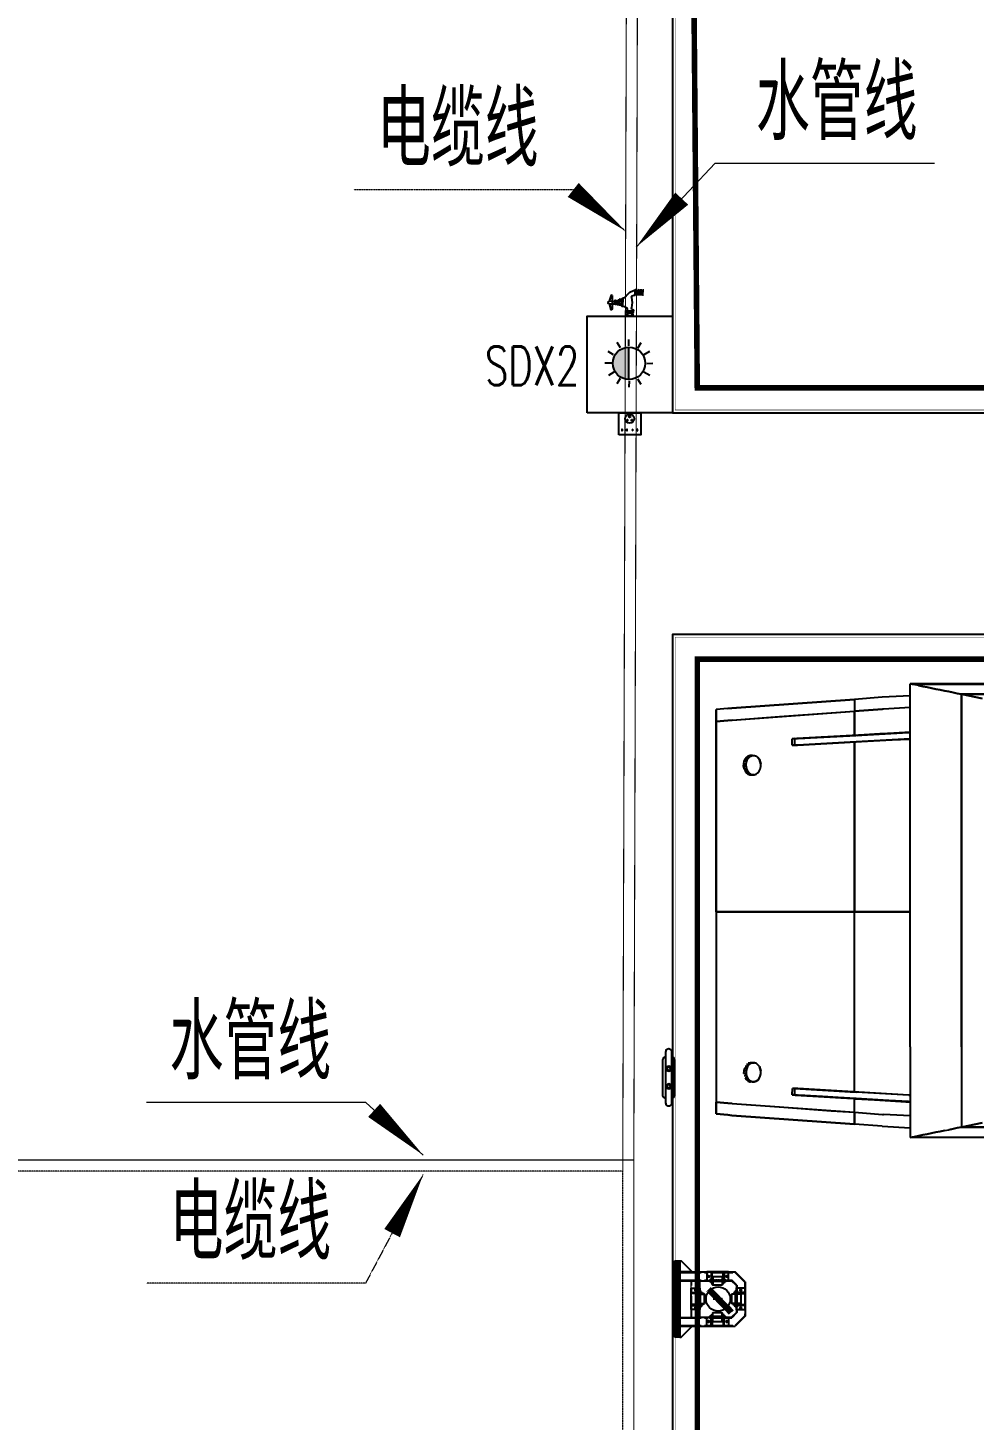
# Model space of a CAD drawing. Header units: millimetres. Extents: x -1003406 to 3312184, y 81337 to 716393.
# Drawn here: x 1476089 to 1484629, y 195506 to 208075 of the extents above; entities that cross this region are included whole.
import ezdxf

# ---------------------------------------------------------------- set-up
doc = ezdxf.new("R2010")
doc.units = ezdxf.units.MM
doc.header["$LTSCALE"] = 10
for name, pattern in [('-6_350_HOLE$0$DASH', [0.35, 0.25, -0.1]), ('CENTER2', [28.575, 19.05, -3.175, 3.175, -3.175]), ('DASHED2', [0.375, 0.25, -0.125]), ('DOTE', [2.42, 2, -0.2, 0.02, -0.2])]:
    doc.linetypes.add(name, pattern=pattern)
doc.layers.get('0').update_dxf_attribs({"linetype": 'CONTINUOUS'})
doc.layers.get('Defpoints').update_dxf_attribs({"linetype": 'CONTINUOUS'})
for name, color, linetype in [('DOTE', 1, 'DOTE'), ('PUB_TEXT', 7, 'CONTINUOUS'), ('W- bollard系船栓', 4, 'CONTINUOUS'), ('W-_ANTICOLLISION防撞措施', 192, 'CONTINUOUS'), ('W-bridge approach引桥', 4, 'CONTINUOUS'), ('W-FLOAT_BOWL浮筒', 253, 'CONTINUOUS'), ('W-MOUNTING固定方式', 5, 'CONTINUOUS'), ('W-STEEL_FRAME钢架', 3, 'CONTINUOUS'), ('配筋率', 61, 'CONTINUOUS')]:
    doc.layers.add(name, color=color, linetype=linetype)
doc.layers.add('文字及标注', color=3, linetype='CONTINUOUS', lineweight=15)
doc.styles.add('_TCH_DIM', font='SIMPLEX', dxfattribs={"bigfont": 'GBCBIG'})
doc.styles.get("Standard").update_dxf_attribs({"font": 'simplex.shx', "width": 0.7, "bigfont": 'hztxt.shx'})
doc.styles.add('STANDARD_T3', font='simplex.shx', dxfattribs={"width": 0.7, "bigfont": 'gbcbig.shx'})
doc.linetypes.add('FENCELINE2', pattern='A,6.35,-2.54,[132,ltypeshp.shx,S=2.54,R=0,X=-2.54,Y=0],-2.54,25.4', length=36.83)
doc.dimstyles.new('W&&5', dxfattribs={"dimtxt": 17.5, "dimasz": 5, "dimexe": 12.5, "dimexo": 15, "dimgap": 5, "dimtad": 1, "dimdec": 0, "dimzin": 0, "dimdsep": 46, "dimtxsty": 'STANDARD_T3', "dimcen": 0.09, "dimclrd": 1, "dimclre": 1, "dimclrt": 7, "dimazin": 2, "dimtfac": 1, "dimtdec": 0, "dimtix": 1, "dimtmove": 2, "dimatfit": 3, "dimfxl": 100, "dimtolj": 1, "dimtzin": 0, "dimarcsym": 0})

# ---------------------------------------------------------------- blocks, each defined once
blk = doc.blocks.new('A$C5dbce5db')
blk.add_hatch(color=3).paths.add_polyline_path([(793, 392, 1), (501, 392)])
at = {"color": 5}
for p, q in [((37, 450), (53, 450)), ((37, 415), (53, 415)), ((124, 403), (140, 403)), ((37, 356), (53, 356)), ((37, 321), (53, 321)), ((124, 368), (140, 368))]:
    blk.add_line(p, q, dxfattribs=at)
blk.add_line((501, 392), (793, 392))
at = {"color": 3}
blk.add_lwpolyline([(200, 768), (1071, 768), (1071, 0), (200, 0)], close=True, dxfattribs=at)
at = {"color": 0}
for points in [[(567, 528), (537, 578)], [(649, 551), (647, 611)], [(724, 531), (753, 579)], [(490, 391), (430, 394)], [(510, 471), (463, 501)], [(786, 469), (836, 499)], [(804, 392), (863, 394)], [(508, 315), (458, 285)], [(570, 257), (540, 205)], [(727, 255), (757, 205)], [(784, 312), (836, 282)], [(644, 232), (647, 178)]]:
    blk.add_lwpolyline(points, dxfattribs=at)
at = {"color": 3}
for points in [[(1260, 543), (1136, 543), (1131, 554), (1186, 568)], [(1211, 523), (1184, 519), (1178, 514)], [(1178, 509), (1178, 514)], [(1215, 507), (1178, 509)], [(1179, 541), (1186, 579), (1208, 578)], [(1182, 498), (1183, 509)], [(1185, 541), (1184, 519)], [(1189, 519), (1188, 508)], [(1206, 540), (1205, 524)], [(1205, 524), (1205, 508)], [(1208, 578), (1212, 545)], [(1260, 543), (1261, 554), (1208, 572)], [(1209, 497), (1210, 507)], [(1211, 523), (1216, 518), (1215, 507)], [(1075, 406), (1073, 362)], [(1102, 404), (1075, 406)], [(1081, 411), (1078, 357)], [(1108, 409), (1081, 411)], [(1102, 410), (1100, 361)], [(1123, 398), (1107, 399)], [(1108, 420), (1124, 419)], [(1108, 420), (1110, 350), (1126, 349)], [(1123, 398), (1122, 371), (1126, 349)], [(1124, 419), (1123, 398)], [(1135, 408), (1124, 409)], [(1157, 429), (1151, 413), (1135, 408)], [(1157, 429), (1159, 456)], [(1234, 447), (1158, 450)], [(1170, 461), (1159, 456)], [(1234, 452), (1159, 456)], [(1170, 461), (1171, 477)], [(1170, 461), (1224, 458), (1234, 452)], [(1171, 477), (1176, 482), (1181, 476)], [(1215, 496), (1177, 498), (1176, 482)], [(1219, 480), (1176, 482)], [(1181, 476), (1209, 480)], [(1181, 476), (1181, 460)], [(1208, 459), (1209, 480), (1225, 480)], [(1215, 496), (1219, 480)], [(1224, 458), (1225, 480)], [(1259, 413), (1239, 430), (1234, 452)], [(1259, 413), (1290, 384), (1305, 351), (1310, 335)], [(1100, 367), (1073, 362)], [(1111, 361), (1078, 357)], [(1122, 371), (1106, 372)], [(1126, 349), (1133, 365), (1149, 370)], [(1241, 370), (1197, 362), (1149, 370)], [(1241, 370), (1257, 364), (1262, 348)], [(1262, 348), (1261, 337)], [(1261, 337), (1310, 335)], [(1263, 261), (1263, 267), (1264, 277)], [(1264, 283), (1264, 288), (1265, 299)], [(1265, 304), (1265, 310), (1266, 321)], [(1266, 326), (1266, 331), (1266, 337)], [(1268, 261), (1266, 337)], [(1269, 283), (1269, 288), (1270, 299)], [(1274, 261), (1274, 266), (1274, 271), (1269, 277)], [(1270, 304), (1271, 309), (1271, 320)], [(1271, 326), (1272, 331), (1272, 336)], [(1274, 261), (1274, 266), (1274, 277)], [(1275, 282), (1275, 288), (1275, 298)], [(1276, 304), (1276, 309), (1276, 320)], [(1277, 325), (1277, 331), (1277, 336)], [(1279, 260), (1277, 336)], [(1280, 277), (1280, 282), (1281, 298)], [(1281, 303), (1281, 309), (1282, 320)], [(1282, 325), (1282, 331), (1283, 336)], [(1284, 260), (1285, 271)], [(1284, 260), (1285, 271)], [(1285, 276), (1285, 282), (1286, 293)], [(1286, 298), (1286, 303), (1287, 319)], [(1288, 325), (1288, 330), (1288, 336)], [(1290, 260), (1288, 336)], [(1295, 260), (1295, 265), (1290, 271)], [(1291, 276), (1291, 281), (1291, 292)], [(1292, 298), (1292, 303), (1292, 314)], [(1293, 319), (1293, 325), (1293, 335)], [(1295, 260), (1296, 270)], [(1296, 276), (1296, 281), (1297, 292)], [(1297, 297), (1297, 303), (1298, 314)], [(1298, 319), (1298, 324), (1299, 335)], [(1301, 259), (1299, 335)], [(1301, 275), (1302, 281), (1302, 292)], [(1306, 259), (1306, 264), (1301, 270)], [(1302, 297), (1303, 302), (1303, 313)], [(1304, 319), (1304, 324), (1304, 335)], [(1306, 259), (1307, 270)], [(1307, 275), (1307, 281), (1308, 291)], [(1308, 297), (1308, 302), (1309, 313)], [(1309, 318), (1309, 324), (1310, 335)]]:
    blk.add_lwpolyline(points, dxfattribs=at)
blk.add_lwpolyline([(0, 484), (200, 484), (200, 284), (0, 284)], close=True)
at = {"color": 0}
blk.add_circle((647, 392), 146, dxfattribs=at)
at = {"color": 5}
for centre, radius in [((147, 386), 41.3), ((167, 386), 8)]:
    blk.add_circle(centre, radius, dxfattribs=at)
for centre, start, end in [((45, 450), 0, 180), ((45, 415), 180, 0), ((132, 403), 0, 180), ((45, 356), 0, 180), ((45, 321), 180, 0), ((132, 368), 180, 0)]:
    blk.add_arc(centre, 8, start, end, dxfattribs=at)
blk = doc.blocks.new('*U190')
blk.add_lwpolyline([(-12, 0), (-12, 2.5), (12, 2.5), (12, 0)], close=True)
blk = doc.blocks.new('*U189')
at = {"color": 8, "linetype": 'Continuous', "lineweight": 15}
for p, q in [((-1, 2), (-2, 1)), ((0, 1), (0, -1)), ((-1, -2), (-2, -1))]:
    blk.add_line(p, q, dxfattribs=at)
at = {"color": 7, "linetype": 'Continuous', "lineweight": 15}
for p, q in [((16, 1), (0, 1)), ((0, 0), (19, 0)), ((16, 1), (16, 0)), ((19, -1), (19, 0)), ((0, -1), (19, -1))]:
    blk.add_line(p, q, dxfattribs=at)
for centre, radius, start, end in [((-3, 0), 2.9, 41.3178, 318.6822), ((-3, 0), 1.45, 41.3178, 318.6822), ((0, 3), 2.82, 221.3178, 270), ((0, -3), 2.82, 90, 138.6822), ((0, 3), 1.37, 221.3178, 270), ((0, -3), 1.37, 90, 138.6822)]:
    blk.add_arc(centre, radius, start, end, dxfattribs=at)
blk = doc.blocks.new('无头销轴_B型_D12X150')
at = {"color": 0}
for p, q in [((-72, 6), (-72, -6)), ((72, 6), (72, -6))]:
    blk.add_line(p, q, dxfattribs=at)
blk.add_lwpolyline([(-75, 4), (-75, -4), (-72, -6), (72, -6), (75, -4), (75, 4), (72, 6), (-72, 6)], close=True, dxfattribs=at)
for centre in [(-70, 0), (70, 0)]:
    blk.add_circle(centre, 1.6, dxfattribs=at)
blk = doc.blocks.new('A$C1EDE4923')
at = {"linetype": 'DASHED2'}
for p, q in [((-240, 126), (-249, 126)), ((-235, 126), (-145, 126)), ((-141, 126), (-132, 126)), ((-240, 113), (-249, 113)), ((-235, 113), (-145, 113)), ((-141, 113), (-132, 113))]:
    blk.add_line(p, q, dxfattribs=at)
for p, q in [((-232, 80), (-232, 160)), ((-148, 80), (-148, 160))]:
    blk.add_line(p, q)
at = {"color": 3, "linetype": 'CENTER2', "ltscale": 0.5}
for p, q in [((-284, 80), (-260, 80)), ((-272, 68), (-272, 92)), ((-235, 120), (-254, 120)), ((-146, 120), (-127, 120)), ((-97, 80), (-121, 80)), ((-109, 68), (-109, 92))]:
    blk.add_line(p, q, dxfattribs=at)
at = {"color": 3, "linetype": 'CENTER2'}
blk.add_line((-241, 120), (-140, 120), dxfattribs=at)
for points in [[(-249, 142), (-240, 142), (-240, 40), (-249, 40)], [(-232, 160), (-148, 160), (-145, 157), (-145, 83), (-148, 80), (-232, 80), (-235, 83), (-235, 157)], [(-132, 142), (-141, 142), (-141, 40), (-132, 40)], [(-94, 40), (-94, 120), (-287, 120), (-287, 40)]]:
    blk.add_lwpolyline(points, close=True)
for centre in [(-272, 80), (-109, 80)]:
    blk.add_circle(centre, 7)
at = {"xscale": -1}
for name, p, rotation in [('*U189', (-260, 114), 270), ('*U190', (-249, 120), 90), ('*U190', (-237, 120), 90), ('无头销轴_B型_D12X150', (-190, 120), 180)]:
    blk.add_blockref(name, p, dxfattribs=dict(at, rotation=rotation))
for name, p, rotation in [('*U190', (-143, 120), 270), ('*U190', (-132, 120), 270), ('*U189', (-121, 114), 90)]:
    blk.add_blockref(name, p, dxfattribs=dict(rotation=rotation))
blk = doc.blocks.new('*D175')
at = {"color": 1, "lineweight": -2, "transparency": 16777216}
for p, q in [((121, 506), (82, 468)), ((-78, 311), (78, 464)), ((-82, 307), (-85, 304))]:
    blk.add_line(p, q, dxfattribs=at)
at = {"color": 1, "transparency": 16777216}
for points in [[(81, 468), (82, 467), (78, 464)], [(-82, 308), (-81, 307), (-78, 311)]]:
    blk.add_solid(points, dxfattribs=at)
at = {"layer": 'Defpoints', "color": 0, "transparency": 16777216}
for p in [(78, 464), (-78, 311)]:
    blk.add_point(p, dxfattribs=at)
at = {"color": 7, "transparency": 16777216, "insert": (93, 499), "char_height": 17.5, "attachment_point": 5, "rotation": 44.4737, "style": 'STANDARD_T3'}
blk.add_mtext('\\A1;∅219', dxfattribs=at)
blk = doc.blocks.new('$matou$00000081')
at = {"elevation": 0}
for points in [[(115.4, -12.5, 1.151757), (115.4, 12.5), (-115.4, 12.5, 1.151757), (-115.4, -12.5), (115.4, -12.5)], [(-96.2, 12.5, -0.182727), (-79.9, 27.6), (80.9, 27.6, -0.182727), (97.2, 12.5)], [(97.2, -12.5, -0.182727), (80.9, -27.6), (-79.9, -27.6, -0.182727), (-96.2, -12.5, -0.127039)]]:
    blk.add_lwpolyline(points, format="xyb", dxfattribs=at)
for centre, radius in [((-39.5, 0, 0), 10.9), ((-39.5, 0, 0), 7.27), ((40.5, 0, 0), 10.9), ((40.5, 0, 0), 7.27)]:
    blk.add_circle(centre, radius)
blk = doc.blocks.new('$matou$00000062')
at = {"color": 0, "linetype": 'Continuous'}
for p, q in [((-1660, 7196), (-1651, 7300)), ((-1651, 7300), (-1660, 7196)), ((-1651, 7299), (-1554, 7300)), ((-1651, 7299), (-1651, 7300)), ((-1651, 7300), (-1554, 7300)), ((-1651, 7299), (-1554, 7300)), ((-1554, 7300), (-1651, 7300)), ((-1554, 7300), (-1651, 7300)), ((-1651, 7299), (-1554, 7299)), ((-1606, 7300), (-1606, 7300)), ((-1606, 7300), (-1606, 7300)), ((-1563, 7196), (-1554, 7299)), ((-1554, 7299), (-1563, 7196)), ((-1563, 7196), (-1554, 7299)), ((0, 7300), (-1554, 7300)), ((0, 7300), (-1554, 7300)), ((-1554, 7300), (-1554, 7299)), ((0, 7300), (0, 7196)), ((0, 7196), (0, 7300)), ((1554, 7300), (0, 7300)), ((0, 7300), (1554, 7300)), ((0, 7196), (0, 7300)), ((0, 7196), (0, 7300)), ((1554, 7300), (1651, 7300)), ((1554, 7300), (1651, 7300)), ((1554, 7299), (1554, 7300)), ((1651, 7300), (1554, 7300)), ((1651, 7300), (1554, 7299)), ((1651, 7300), (1554, 7299)), ((1563, 7196), (1554, 7299)), ((1554, 7299), (1563, 7196)), ((1651, 7299), (1554, 7299)), ((1563, 7196), (1554, 7299)), ((1606, 7300), (1606, 7300)), ((1606, 7300), (1606, 7300)), ((1660, 7196), (1651, 7300)), ((1660, 7196), (1651, 7300)), ((1651, 7300), (1651, 7299)), ((-1663, 7162), (-1660, 7196)), ((-1660, 7196), (-1663, 7162)), ((-1563, 7196), (-1566, 7158)), ((-1563, 7196), (-1566, 7158)), ((-1566, 7158), (-1563, 7196)), ((0, 7196), (0, 6742)), ((0, 6742), (0, 7196)), ((0, 7196), (0, 6742)), ((0, 6742), (0, 7196)), ((1566, 7158), (1563, 7196)), ((1563, 7196), (1566, 7158)), ((1563, 7196), (1566, 7158)), ((1663, 7162), (1660, 7196)), ((1660, 7196), (1663, 7162)), ((-1735, 6085), (-1663, 7162)), ((-1735, 6085), (-1663, 7162)), ((-1735, 6084), (-1663, 7162)), ((-1735, 6085), (-1663, 7162)), ((-1663, 7162), (-1735, 6084)), ((-1735, 6084), (-1663, 7162)), ((-1663, 7162), (-1663, 7162)), ((-1566, 7158), (-1638, 6084)), ((-1566, 7158), (-1638, 6084)), ((-1566, 7158), (-1594, 6742)), ((-1341, 7032), (-1341, 7054)), ((-1341, 7032), (-1341, 7054)), ((-1321, 7036), (-1321, 7058)), ((-1321, 7036), (-1321, 7058)), ((-1300, 7057), (-1321, 7058)), ((-1300, 7036), (-1300, 7057)), ((-1300, 7036), (-1300, 7057)), ((-1280, 7053), (-1300, 7057)), ((-1280, 7031), (-1280, 7053)), ((-1280, 7031), (-1280, 7053)), ((1168, 7054), (1150, 7045)), ((1168, 7054), (1150, 7045)), ((1188, 7058), (1168, 7054)), ((1168, 7054), (1188, 7058)), ((1168, 7032), (1168, 7054)), ((1168, 7032), (1168, 7054)), ((1188, 7036), (1188, 7058)), ((1188, 7058), (1188, 7036)), ((1188, 7058), (1209, 7057)), ((1188, 7058), (1209, 7057)), ((1209, 7057), (1209, 7036)), ((1209, 7057), (1209, 7036)), ((1209, 7057), (1229, 7053)), ((1209, 7057), (1229, 7053)), ((1229, 7053), (1229, 7031)), ((1229, 7053), (1247, 7044)), ((1229, 7053), (1229, 7031)), ((1247, 7044), (1229, 7053)), ((1566, 7158), (1638, 6084)), ((1566, 7158), (1638, 6084)), ((1566, 7158), (1594, 6742)), ((1663, 7162), (1735, 6084)), ((1663, 7162), (1735, 6084)), ((1663, 7162), (1663, 7162)), ((1735, 6085), (1663, 7162)), ((1735, 6085), (1663, 7162)), ((1735, 6084), (1663, 7162)), ((1735, 6085), (1663, 7162)), ((-1384, 7019), (-1390, 7003)), ((-1390, 7003), (-1390, 6997)), ((-1390, 6981), (-1390, 7003)), ((-1390, 6981), (-1390, 7003)), ((-1390, 6981), (-1384, 6998)), ((-1384, 6998), (-1390, 6981)), ((-1390, 6965), (-1390, 6986)), ((-1390, 6965), (-1390, 6986)), ((-1390, 6965), (-1390, 6981)), ((-1390, 6981), (-1390, 6965)), ((-1385, 6948), (-1390, 6965)), ((-1390, 6965), (-1385, 6948)), ((-1375, 6934), (-1385, 6948)), ((-1385, 6948), (-1375, 6934)), ((-1374, 7034), (-1384, 7019)), ((-1384, 6998), (-1384, 7019)), ((-1384, 6998), (-1384, 7019)), ((-1384, 6998), (-1374, 7012)), ((-1374, 7012), (-1384, 6998)), ((-1374, 7034), (-1359, 7045)), ((-1374, 7012), (-1374, 7034)), ((-1374, 7034), (-1374, 7012)), ((-1374, 7012), (-1359, 7024)), ((-1374, 7012), (-1359, 7024)), ((-1359, 7045), (-1359, 7024)), ((-1359, 7024), (-1359, 7045)), ((-1359, 7024), (-1341, 7032)), ((-1341, 7032), (-1359, 7024)), ((-1341, 7032), (-1321, 7036)), ((-1321, 7036), (-1341, 7032)), ((-1300, 7036), (-1321, 7036)), ((-1300, 7036), (-1321, 7036)), ((-1280, 7031), (-1300, 7036)), ((-1280, 7031), (-1300, 7036)), ((-1263, 7023), (-1280, 7031)), ((-1263, 7023), (-1280, 7031)), ((-1263, 7023), (-1263, 7044)), ((-1263, 7044), (-1263, 7023)), ((-1248, 7010), (-1263, 7023)), ((-1248, 7010), (-1263, 7023)), ((-1239, 6946), (-1250, 6932)), ((-1250, 6932), (-1239, 6946)), ((-1248, 7032), (-1248, 7010)), ((-1248, 7010), (-1248, 7032)), ((-1248, 7010), (-1238, 6996)), ((-1238, 6996), (-1248, 7010)), ((-1239, 6946), (-1234, 6963)), ((-1239, 6946), (-1234, 6963)), ((-1238, 6996), (-1238, 7017)), ((-1238, 7017), (-1238, 6996)), ((-1233, 7001), (-1238, 7017)), ((-1233, 6979), (-1238, 6996)), ((-1233, 6979), (-1238, 6996)), ((-1233, 6979), (-1234, 6963)), ((-1234, 6963), (-1233, 6979)), ((-1233, 7001), (-1233, 6979)), ((-1233, 6979), (-1233, 7001)), ((1119, 7003), (1125, 7019)), ((1125, 7019), (1119, 7003)), ((1119, 6986), (1119, 7003)), ((1119, 7003), (1119, 6986)), ((1119, 6981), (1119, 7003)), ((1119, 6981), (1119, 7003)), ((1125, 6998), (1119, 6981)), ((1125, 6998), (1119, 6981)), ((1119, 6965), (1119, 6986)), ((1119, 6965), (1119, 6986)), ((1119, 6981), (1119, 6965)), ((1119, 6981), (1119, 6965)), ((1119, 6965), (1124, 6948)), ((1119, 6965), (1124, 6948)), ((1124, 6948), (1134, 6934)), ((1124, 6948), (1134, 6934)), ((1125, 7019), (1136, 7034)), ((1136, 7034), (1125, 7019)), ((1125, 6998), (1125, 7019)), ((1125, 6998), (1125, 7019)), ((1136, 7012), (1125, 6998)), ((1136, 7012), (1125, 6998)), ((1136, 7034), (1150, 7045)), ((1150, 7045), (1136, 7034)), ((1136, 7012), (1136, 7034)), ((1136, 7012), (1136, 7034)), ((1136, 7012), (1150, 7024)), ((1150, 7024), (1136, 7012)), ((1150, 7024), (1150, 7045)), ((1150, 7024), (1150, 7045)), ((1168, 7032), (1150, 7024)), ((1168, 7032), (1150, 7024)), ((1188, 7036), (1168, 7032)), ((1188, 7036), (1168, 7032)), ((1188, 7036), (1209, 7036)), ((1188, 7036), (1209, 7036)), ((1209, 7036), (1229, 7031)), ((1209, 7036), (1229, 7031)), ((1229, 7031), (1247, 7023)), ((1229, 7031), (1247, 7023)), ((1247, 7044), (1261, 7032)), ((1247, 7023), (1247, 7044)), ((1247, 7044), (1247, 7023)), ((1261, 7032), (1247, 7044)), ((1261, 7010), (1247, 7023)), ((1247, 7023), (1261, 7010)), ((1270, 6946), (1259, 6932)), ((1270, 6946), (1259, 6932)), ((1261, 7010), (1261, 7032)), ((1261, 7032), (1271, 7017)), ((1261, 7010), (1261, 7032)), ((1271, 7017), (1261, 7032)), ((1261, 7010), (1271, 6996)), ((1261, 7010), (1271, 6996)), ((1276, 6963), (1270, 6946)), ((1276, 6963), (1270, 6946)), ((1271, 7017), (1276, 7001)), ((1271, 6996), (1271, 7017)), ((1271, 6996), (1271, 7017)), ((1276, 7001), (1271, 7017)), ((1271, 6996), (1276, 6979)), ((1271, 6996), (1276, 6979)), ((1276, 6979), (1276, 7001)), ((1276, 6979), (1276, 7001)), ((1276, 6979), (1276, 6963)), ((1276, 6979), (1276, 6963)), ((-1361, 6921), (-1375, 6934)), ((-1375, 6934), (-1361, 6921)), ((-1361, 6921), (-1343, 6913)), ((-1361, 6921), (-1343, 6913)), ((-1343, 6913), (-1323, 6908)), ((-1343, 6913), (-1323, 6908)), ((-1323, 6908), (-1303, 6908)), ((-1323, 6908), (-1303, 6908)), ((-1283, 6912), (-1303, 6908)), ((-1303, 6908), (-1283, 6912)), ((-1265, 6920), (-1283, 6912)), ((-1283, 6912), (-1265, 6920)), ((-1265, 6920), (-1250, 6932)), ((-1265, 6920), (-1250, 6932)), ((1134, 6934), (1148, 6921)), ((1134, 6934), (1148, 6921)), ((1148, 6921), (1166, 6913)), ((1148, 6921), (1166, 6913)), ((1166, 6913), (1186, 6908)), ((1166, 6913), (1186, 6908)), ((1186, 6908), (1206, 6908)), ((1186, 6908), (1206, 6908)), ((1226, 6912), (1206, 6908)), ((1206, 6908), (1226, 6912)), ((1244, 6920), (1226, 6912)), ((1226, 6912), (1244, 6920)), ((1259, 6932), (1244, 6920)), ((1244, 6920), (1259, 6932)), ((-1594, 6742), (-1625, 6288)), ((0, 6742), (0, 6288)), ((0, 6288), (0, 6742)), ((0, 6742), (0, 6288)), ((0, 6288), (0, 6742)), ((1594, 6742), (1625, 6288)), ((-1497, 6606), (-1526, 6092)), ((-1509, 6377), (-1497, 6604)), ((-1497, 6604), (-1509, 6377)), ((-1496, 6611), (-1507, 6410)), ((-1497, 6606), (-1496, 6632)), ((-1497, 6606), (-1496, 6632)), ((-1496, 6611), (-1497, 6585)), ((-1497, 6585), (-1496, 6611)), ((-1497, 6604), (-1497, 6587)), ((-1497, 6587), (-1497, 6604)), ((-1496, 6632), (-1443, 6630)), ((-1496, 6611), (-1496, 6632)), ((-1496, 6632), (-1443, 6630)), ((-1496, 6632), (-1496, 6611)), ((-1443, 6610), (-1496, 6611)), ((-1443, 6610), (-1496, 6611)), ((-1443, 6610), (-1470, 6118)), ((-1444, 6583), (-1443, 6610)), ((-1443, 6610), (-1444, 6583)), ((-1443, 6610), (-1443, 6630)), ((-1443, 6610), (-1443, 6630)), ((1360, 6631), (1413, 6633)), ((1360, 6631), (1413, 6633)), ((1360, 6610), (1360, 6631)), ((1360, 6631), (1360, 6610)), ((1413, 6612), (1360, 6610)), ((1413, 6612), (1360, 6610)), ((1360, 6610), (1412, 5596)), ((1360, 6610), (1361, 6584)), ((1361, 6584), (1360, 6610)), ((1414, 6607), (1413, 6633)), ((1413, 6612), (1413, 6633)), ((1413, 6612), (1413, 6633)), ((1414, 6607), (1413, 6633)), ((1414, 6586), (1413, 6612)), ((1413, 6612), (1414, 6586)), ((1414, 6607), (1440, 6092)), ((1414, 6605), (1425, 6378)), ((1414, 6605), (1425, 6378)), ((1414, 6605), (1414, 6588)), ((1414, 6605), (1414, 6588)), ((-1527, 6077), (-1498, 6591)), ((-1497, 6585), (-1526, 6071)), ((-1497, 6585), (-1523, 6124)), ((-1523, 6124), (-1497, 6585)), ((-1498, 6591), (-1522, 6156)), ((-1522, 6156), (-1498, 6591)), ((-1498, 6573), (-1522, 6138)), ((-1498, 6573), (-1522, 6138)), ((-1498, 6591), (-1510, 6365)), ((-1498, 6591), (-1510, 6365)), ((-1510, 6364), (-1498, 6573)), ((-1498, 6573), (-1510, 6364)), ((-1509, 6377), (-1497, 6587)), ((-1497, 6587), (-1509, 6377)), ((-1498, 5607), (-1444, 6583)), ((-1444, 6583), (-1473, 6069)), ((-1444, 6583), (-1470, 6122)), ((-1470, 6122), (-1444, 6583)), ((1361, 6584), (1387, 6070)), ((1361, 6584), (1385, 6122)), ((1412, 5596), (1361, 6584)), ((1385, 6122), (1361, 6584)), ((1414, 6588), (1425, 6378)), ((1414, 6588), (1425, 6378)), ((1414, 6586), (1438, 6124)), ((1438, 6124), (1414, 6586)), ((1455, 5784), (1414, 6586)), ((1414, 6586), (1414, 6586)), ((1437, 6157), (1415, 6592)), ((1415, 6592), (1437, 6157)), ((1415, 6592), (1426, 6366)), ((1415, 6592), (1437, 6157)), ((1426, 6366), (1415, 6592)), ((1415, 6574), (1426, 6365)), ((1426, 6365), (1415, 6574)), ((1437, 6139), (1415, 6574)), ((1437, 6139), (1415, 6574)), ((-1509, 6377), (-1510, 6365)), ((1426, 6366), (1425, 6378)), ((-1625, 6288), (-1638, 6084)), ((-1511, 6352), (-1523, 6125)), ((-1511, 6352), (-1523, 6125)), ((-1511, 6352), (-1523, 6142)), ((-1523, 6142), (-1511, 6352)), ((-1522, 6156), (-1510, 6365)), ((-1522, 6156), (-1510, 6365)), ((-1510, 6364), (-1522, 6138)), ((-1522, 6138), (-1510, 6364)), ((-1511, 6352), (-1510, 6364)), ((-1510, 6364), (-1510, 6364)), ((0, 6288), (0, 6084)), ((0, 6084), (0, 6288)), ((0, 6288), (0, 6084)), ((0, 6084), (0, 6288)), ((1426, 6365), (1425, 6365)), ((1426, 6366), (1437, 6157)), ((1426, 6366), (1437, 6157)), ((1427, 6353), (1426, 6365)), ((1426, 6365), (1437, 6139)), ((1437, 6139), (1426, 6365)), ((1438, 6126), (1427, 6353)), ((1427, 6353), (1438, 6126)), ((1438, 6143), (1427, 6353)), ((1438, 6143), (1427, 6353)), ((1625, 6288), (1638, 6084)), ((-1527, 6077), (-1522, 6156)), ((-1523, 6146), (-1523, 6144)), ((-1523, 6146), (-1523, 6144)), ((-1523, 6142), (-1523, 6125)), ((-1523, 6142), (-1522, 6142)), ((-1523, 6142), (-1523, 6125)), ((-1522, 6142), (-1523, 6142)), ((1441, 6078), (1437, 6157)), ((1437, 6143), (1438, 6143)), ((1438, 6143), (1437, 6143)), ((1438, 6145), (1438, 6147)), ((1438, 6145), (1438, 6147)), ((1438, 6143), (1438, 6126)), ((1438, 6126), (1438, 6143)), ((-1752, 5841), (-1735, 6084)), ((-1752, 5841), (-1735, 6084)), ((-1735, 6085), (-1735, 6084)), ((-1735, 6084), (-1638, 6084)), ((-1638, 6084), (-1735, 6084)), ((-1638, 6084), (-1656, 5838)), ((-1638, 6084), (-1656, 5838)), ((-1638, 6084), (-1656, 5838)), ((-1638, 6084), (-1526, 6084)), ((-1638, 6084), (-1526, 6084)), ((-1552, 5596), (-1525, 6092)), ((-1526, 6092), (-1552, 5630)), ((-1526, 6092), (-1552, 5630)), ((-1552, 5596), (-1526, 6071)), ((-1551, 5642), (-1527, 6077)), ((-1551, 5642), (-1527, 6077)), ((-1527, 6059), (-1551, 5624)), ((-1527, 6059), (-1551, 5624)), ((-1527, 6077), (-1539, 5851)), ((-1527, 6077), (-1539, 5851)), ((-1527, 6059), (-1539, 5850)), ((-1539, 5850), (-1527, 6059)), ((-1526, 6090), (-1538, 5863)), ((-1538, 5863), (-1526, 6090)), ((-1538, 5863), (-1526, 6073)), ((-1526, 6073), (-1538, 5863)), ((-1526, 6071), (-1523, 6124)), ((-1526, 6071), (-1523, 6124)), ((-1526, 6092), (-1526, 6094)), ((-1526, 6092), (-1526, 6094)), ((-1526, 6073), (-1526, 6090)), ((-1526, 6073), (-1526, 6090)), ((-1498, 5607), (-1473, 6069)), ((-1498, 5607), (-1473, 6069)), ((-1473, 6069), (-1470, 6122)), ((-1473, 6069), (-1470, 6122)), ((-1472, 6084), (0, 6084)), ((-1472, 6084), (0, 6084)), ((0, 5596), (0, 6084)), ((0, 5596), (0, 6084)), ((1387, 6084), (0, 6084)), ((0, 6084), (0, 5596)), ((0, 6084), (0, 5596)), ((0, 6084), (1387, 6084)), ((1387, 6070), (1385, 6122)), ((1387, 6070), (1385, 6122)), ((1412, 5596), (1387, 6070)), ((1438, 6124), (1452, 5841)), ((1440, 6072), (1438, 6122)), ((1440, 6072), (1438, 6122)), ((1440, 6092), (1440, 6094)), ((1440, 6094), (1440, 6092)), ((1440, 6092), (1464, 5630)), ((1464, 5630), (1440, 6092)), ((1440, 6090), (1452, 5863)), ((1452, 5863), (1440, 6090)), ((1440, 6090), (1440, 6073)), ((1440, 6090), (1440, 6073)), ((1440, 6073), (1452, 5863)), ((1452, 5863), (1440, 6073)), ((1464, 5610), (1440, 6072)), ((1440, 6072), (1464, 5610)), ((1638, 6084), (1441, 6084)), ((1441, 6084), (1638, 6084)), ((1452, 5851), (1441, 6078)), ((1452, 5851), (1441, 6078)), ((1466, 5596), (1441, 6078)), ((1463, 5642), (1441, 6078)), ((1441, 6078), (1463, 5642)), ((1441, 6060), (1452, 5851)), ((1452, 5851), (1441, 6060)), ((1465, 5596), (1441, 6060)), ((1638, 6084), (1656, 5838)), ((1656, 5838), (1638, 6084)), ((1735, 6084), (1638, 6084)), ((1735, 6084), (1638, 6084)), ((1638, 6084), (1656, 5838)), ((1735, 6085), (1735, 6084)), ((1752, 5841), (1735, 6084)), ((1752, 5841), (1735, 6084)), ((-1752, 5841), (-1764, 5596)), ((-1752, 5841), (-1764, 5596)), ((-1668, 5596), (-1656, 5829)), ((-1668, 5596), (-1656, 5829)), ((-1656, 5838), (-1656, 5829)), ((-1656, 5838), (-1656, 5829)), ((-1539, 5838), (-1552, 5628)), ((-1552, 5628), (-1539, 5838)), ((-1551, 5642), (-1539, 5851)), ((-1551, 5642), (-1539, 5851)), ((-1551, 5624), (-1539, 5850)), ((-1551, 5624), (-1539, 5850)), ((-1539, 5838), (-1551, 5611)), ((-1539, 5838), (-1551, 5611)), ((-1538, 5863), (-1539, 5851)), ((-1538, 5850), (-1539, 5850)), ((-1539, 5838), (-1539, 5850)), ((1452, 5851), (1452, 5863)), ((1463, 5624), (1452, 5851)), ((1452, 5851), (1463, 5624)), ((1452, 5851), (1452, 5850)), ((1453, 5839), (1452, 5851)), ((1452, 5851), (1463, 5642)), ((1452, 5851), (1463, 5642)), ((1453, 5839), (1464, 5612)), ((1464, 5612), (1453, 5839)), ((1464, 5629), (1453, 5839)), ((1464, 5629), (1453, 5839)), ((1656, 5829), (1656, 5838)), ((1656, 5829), (1656, 5838)), ((1668, 5596), (1656, 5829)), ((1668, 5596), (1656, 5829)), ((1668, 5596), (1656, 5829)), ((1764, 5596), (1752, 5841)), ((1764, 5596), (1752, 5841)), ((-1542, 5784), (-1551, 5609)), ((-1551, 5609), (-1542, 5784)), ((1404, 5751), (1411, 5608)), ((1411, 5608), (1404, 5751)), ((-1844, 3408), (-1844, 5596)), ((-1844, 3408), (-1844, 5596)), ((-1844, 5596), (-1837, 5560)), ((-1837, 5560), (-1844, 5596)), ((-1104, 5596), (-1844, 5596)), ((-1104, 5596), (-1844, 5596)), ((-1553, 5596), (-1551, 5642)), ((-1552, 5630), (-1553, 5596)), ((-1552, 5632), (-1552, 5630)), ((-1552, 5630), (-1552, 5632)), ((-1552, 5628), (-1551, 5611)), ((-1552, 5628), (-1551, 5628)), ((-1552, 5628), (-1551, 5611)), ((-1551, 5628), (-1552, 5628)), ((-1552, 5596), (-1551, 5624)), ((-1551, 5609), (-1552, 5596)), ((-1552, 5596), (-1551, 5609)), ((-1499, 5596), (-1498, 5607)), ((-1499, 5596), (-1498, 5607)), ((-1498, 5607), (-1499, 5596)), ((-1499, 5596), (-1498, 5607)), ((-1104, 5596), (1862, 5596)), ((-1104, 5596), (1862, 5596)), ((1412, 5596), (1411, 5608)), ((1466, 5596), (1463, 5642)), ((1466, 5596), (1463, 5642)), ((1463, 5629), (1464, 5629)), ((1464, 5629), (1463, 5629)), ((1464, 5630), (1464, 5633)), ((1464, 5630), (1464, 5633)), ((1464, 5630), (1466, 5596)), ((1464, 5630), (1466, 5596)), ((1464, 5612), (1464, 5629)), ((1464, 5629), (1464, 5612)), ((1465, 5596), (1464, 5610)), ((1465, 5596), (1464, 5610)), ((1464, 5610), (1465, 5596)), ((1862, 5596), (1855, 5560)), ((1855, 5560), (1862, 5596)), ((1862, 5596), (1862, 1219)), ((1862, 1219), (1862, 5596)), ((-1837, 5560), (-1830, 5522)), ((-1830, 5522), (-1837, 5560)), ((-1830, 5522), (-1823, 5485)), ((-1823, 5485), (-1830, 5522)), ((-1823, 5485), (-1816, 5447)), ((-1816, 5447), (-1823, 5485)), ((1841, 5485), (1834, 5447)), ((1834, 5447), (1841, 5485)), ((1848, 5522), (1841, 5485)), ((1841, 5485), (1848, 5522)), ((1848, 5522), (1855, 5560)), ((1848, 5522), (1855, 5560)), ((1855, 1256), (1855, 5560)), ((-1816, 5447), (-1809, 5408)), ((-1809, 5408), (-1816, 5447)), ((-1809, 5408), (-1801, 5370)), ((-1801, 5370), (-1809, 5408)), ((-1801, 5370), (-1794, 5332)), ((-1794, 5332), (-1801, 5370)), ((1819, 5370), (1812, 5332)), ((1812, 5332), (1819, 5370)), ((1827, 5408), (1819, 5370)), ((1819, 5370), (1827, 5408)), ((1834, 5447), (1827, 5408)), ((1827, 5408), (1834, 5447)), ((-1794, 5332), (-1787, 5294)), ((-1787, 5294), (-1794, 5332)), ((-1787, 5294), (-1780, 5256)), ((-1787, 5294), (-1780, 5256)), ((-1780, 5256), (-1773, 5218)), ((-1773, 5218), (-1780, 5256)), ((1798, 5256), (1791, 5218)), ((1791, 5218), (1798, 5256)), ((1805, 5294), (1798, 5256)), ((1798, 5256), (1805, 5294)), ((1812, 5332), (1805, 5294)), ((1805, 5294), (1812, 5332)), ((-1773, 5218), (-1766, 5181)), ((-1766, 5181), (-1773, 5218)), ((-1766, 5181), (-1759, 5144)), ((-1759, 5144), (-1766, 5181)), ((-1759, 3408), (-1759, 5144)), ((-1759, 5144), (-1759, 3408)), ((-1104, 5144), (-1759, 5144)), ((-1104, 5144), (-1759, 5144)), ((-1725, 4963), (-1759, 5144)), ((-1104, 5144), (-1759, 5144)), ((-1759, 5144), (-1725, 4963)), ((-1759, 5144), (-1759, 3408)), ((-1104, 5144), (1777, 5144)), ((1777, 5144), (-1104, 5144)), ((-1104, 5144), (1777, 5144)), ((1777, 5144), (1743, 4963)), ((1743, 4963), (1777, 5144)), ((1784, 5181), (1777, 5144)), ((1777, 5144), (1784, 5181)), ((1777, 5144), (1777, 1672)), ((1777, 1672), (1777, 5144)), ((1777, 5144), (1777, 1672)), ((1791, 5218), (1784, 5181)), ((1784, 5181), (1791, 5218))]:
    blk.add_line(p, q, dxfattribs=at)
blk = doc.blocks.new('BZQ-T')
at = {"color": 252, "lineweight": 200, "ltscale": 100}
blk.add_line((-344.6, 6), (344.6, 6), dxfattribs=at)
at = {"layer": 'DOTE', "lineweight": 200, "ltscale": 100}
for p, q in [((-300, -17), (-300, 17)), ((-100, -17), (-100, 17)), ((100, -17), (100, 17)), ((300, -17), (300, 17))]:
    blk.add_line(p, q, dxfattribs=at)
at = {"layer": 'W-MOUNTING固定方式'}
for p, q in [((-154.6, 632.1), (-244.6, 542.1)), ((-154.6, 632.1), (154.3, 632.1)), ((154.3, 632.1), (244.3, 542.1)), ((-244.6, 43), (-244.6, 542.1)), ((-121.4, 552.1), (-164.6, 509)), ((-164.6, 43), (-164.6, 509)), ((-121.4, 552.1), (121.2, 552.1)), ((121.2, 552.1), (164.3, 509)), ((164.3, 223.1), (164.3, 509)), ((244.3, 43), (244.3, 542.1))]:
    blk.add_line(p, q, dxfattribs=at)
at = {"layer": 'W-MOUNTING固定方式', "color": 253, "linetype": 'CENTER2', "true_color": 0xadadad}
for p, q in [((-152.5, 627.1), (-239.6, 540.1)), ((-239.6, 43), (-239.6, 540.1)), ((-123.5, 557.1), (-169.6, 511.1)), ((-169.6, 43), (-169.6, 511.1)), ((-152.5, 627.1), (152.2, 627.1)), ((-123.5, 557.1), (123.2, 557.1)), ((123.2, 557.1), (169.3, 511.1)), ((152.2, 627.1), (239.3, 540.1)), ((169.3, 43), (169.3, 511.1)), ((239.3, 43), (239.3, 540.1)), ((-164.6, 218.1), (164.3, 218.1)), ((164.3, 148.1), (-164.6, 148.1))]:
    blk.add_line(p, q, dxfattribs=at)
at = {"layer": 'W-MOUNTING固定方式', "color": 1}
for p, q in [((29.9, 383.5), (-30.1, 383.5)), ((29.9, 383.5), (-30.1, 383.5)), ((-0.1, 341.5), (-0.1, 425.5)), ((-0.1, 341.5), (-0.1, 425.5))]:
    blk.add_line(p, q, dxfattribs=at)
at = {"layer": 'W-MOUNTING固定方式', "color": 0, "lineweight": 5}
for p, q in [((-164.6, 223.1), (164.3, 223.1)), ((164.3, 143.1), (-164.6, 143.1)), ((164.3, 43), (164.3, 234))]:
    blk.add_line(p, q, dxfattribs=at)
at = {"layer": 'W-MOUNTING固定方式', "lineweight": 25}
blk.add_lwpolyline([(-0.1, 425.3), (-0.1, 350)], dxfattribs=at)
at = {"layer": 'W-MOUNTING固定方式', "color": 1}
for points in [[(-344.6, 43), (-344.6, 53), (-254.6, 143), (-244.6, 143), (-244.6, 43)], [(344.3, 43), (344.3, 53), (254.3, 143), (244.3, 143), (244.3, 43)]]:
    blk.add_lwpolyline(points, close=True, dxfattribs=at)
at = {"layer": 'W-MOUNTING固定方式'}
blk.add_circle((-0.1, 387.6), 109.5, dxfattribs=at)
at = {"layer": 'W-STEEL_FRAME钢架'}
for p, q in [((-164.6, 43), (-244.6, 43)), ((164.3, 43), (244.3, 43))]:
    blk.add_line(p, q, dxfattribs=at)
for points in [[(-344.6, 43), (344.6, 43), (344.6, 0), (-344.6, 0)], [(-308, 6), (-292, 6), (-292, 0), (-308, 0)], [(-108, 6), (-92, 6), (-92, 0), (-108, 0)], [(108, 6), (92, 6), (92, 0), (108, 0)], [(308, 6), (292, 6), (292, 0), (308, 0)]]:
    blk.add_lwpolyline(points, close=True, dxfattribs=at)
at = {"layer": 'W-MOUNTING固定方式', "color": 6, "lineweight": 5, "extrusion": (0, 0, -1), "xscale": -1, "zscale": -1}
for p, rotation in [((190.6, 671.7), 180), ((284.1, 193), 90)]:
    blk.add_blockref('A$C1EDE4923', p, dxfattribs=dict(at, rotation=rotation))
at = {"layer": 'W-MOUNTING固定方式', "color": 6, "lineweight": 5, "extrusion": (0, 0, -1), "zscale": -1, "rotation": 270}
blk.add_blockref('A$C1EDE4923', (-283.9, 193), dxfattribs=at)
at = {"layer": 'W-MOUNTING固定方式', "color": 6, "lineweight": 5, "extrusion": (0, 0, -1), "zscale": -1}
blk.add_blockref('A$C1EDE4923', (190.6, 103.6), dxfattribs=at)
dim = blk.add_diameter_dim_2p(p1=(-78.3, 310.9), p2=(78, 464.4), dimstyle='W&&5')
dim.commit()
dim.dimension.update_dxf_attribs({"geometry": '*D175', "text_midpoint": (93.2, 498.6)})

msp = doc.modelspace()

# ---------------------------------------------------------------- linework, layer by layer
at = {"layer": 'W-_ANTICOLLISION防撞措施', "const_width": 50}
msp.add_lwpolyline([(1482056.5, 225600.6), (1482081.2, 218775.2), (1498031.5, 218775.1), (1498031.5, 216425.1), (1482032.4, 216425.1), (1482130.7, 204825.1), (1498131.5, 204825.1), (1498131.5, 202375.1), (1482131.5, 202375.1), (1482131.5, 190825.1), (1498131.5, 190825.1), (1498131.5, 188375.1), (1482131.5, 188375.1), (1482131.5, 180475.1)], dxfattribs=at)
at = {"layer": 'W-FLOAT_BOWL浮筒', "const_width": 5}
msp.add_lwpolyline([(1481906.5, 190600.1), (1497906.5, 190600.1), (1497906.5, 188600.1), (1481906.5, 188600.1), (1481906.5, 180600.1), (1475906.5, 180600.1), (1475906.5, 207612.3), (1474773.1, 213564.7), (1472793.5, 219551.7), (1469406.5, 224496.1), (1469406.5, 225600.1), (1481906.5, 225600.1), (1481906.5, 218600.1), (1497906.5, 218600.1), (1497906.5, 216600.1), (1481906.5, 216600.1), (1481906.5, 204600.1), (1497906.5, 204600.1), (1497906.5, 202600.1), (1481906.5, 202600.1), (1481906.5, 190600.1)], dxfattribs=at)
at = {"layer": 'W-FLOAT_BOWL浮筒'}
msp.add_lwpolyline([(1481906.5, 190600.1), (1497906.5, 190600.1), (1497906.5, 188600.1), (1481906.5, 188600.1), (1481906.5, 180600.1), (1475906.5, 180600.1), (1475906.5, 207612.3), (1474773.1, 213564.7), (1472793.5, 219551.7), (1469406.5, 224496.1), (1469406.5, 225600.1), (1481906.5, 225600.1), (1481906.5, 204600.1), (1497906.5, 204600.1), (1497906.5, 202600.1), (1481906.5, 202600.1), (1481906.5, 190600.1)], dxfattribs=at)
at = {"layer": 'W-STEEL_FRAME钢架', "const_width": 5}
msp.add_lwpolyline([(1481931.5, 190625.1), (1497931.5, 190625.1), (1497931.5, 188575.1), (1481931.5, 188575.1), (1481931.5, 180575.1), (1475881.5, 180575.1), (1475881.5, 207609.9), (1474748.9, 213558.4), (1472770.9, 219540.5), (1469381.5, 224488.3), (1469381.5, 225625.1), (1481931.5, 225625.1), (1481931.5, 218625.1), (1497931.5, 218625.1), (1497931.5, 216575.1), (1481931.5, 216575.1), (1481931.5, 204625.1), (1497931.5, 204625.1), (1497931.5, 202575.1), (1481931.5, 202575.1)], close=True, dxfattribs=at)
at = {"layer": '文字及标注', "color": 4}
for p, q in [((1481579.4, 206096.5), (1482291, 206853.1)), ((1482291, 206853.1), (1484270.5, 206853.1)), ((1479138.2, 198372.2), (1477158.6, 198372.2)), ((1479657.5, 197898.3), (1479138.2, 198372.2))]:
    msp.add_line(p, q, dxfattribs=at)
at = {"layer": '文字及标注', "color": 1, "linetype": '-6_350_HOLE$0$DASH'}
for p, q in [((1481009.7, 206613.2), (1479030.1, 206613.2)), ((1481483, 206241.5), (1481009.7, 206613.2)), ((1481457.9, 197754.5), (1467413.9, 197754.5)), ((1479657.5, 197724.9), (1479138.2, 196744)), ((1481457.9, 188150.7), (1481457.9, 197754.5)), ((1479138.2, 196744), (1477158.6, 196744))]:
    msp.add_line(p, q, dxfattribs=at)
at = {"layer": '文字及标注', "color": 1, "linetype": '-6_350_HOLE$0$DASH', "const_width": 10}
msp.add_lwpolyline([(1481514.9, 216124.1), (1481457.9, 197754.5)], dxfattribs=at)
at = {"layer": '文字及标注', "color": 4, "const_width": 10}
for points in [[(1481614.9, 216123.8), (1481557.9, 197854.5)], [(1481557.9, 188150.7), (1481557.9, 197854.5), (1467413.9, 197854.5)]]:
    msp.add_lwpolyline(points, dxfattribs=at)
at = {"layer": '文字及标注', "color": 1, "linetype": '-6_350_HOLE$0$DASH'}
for points in [[(1481483, 206241.5, 0, 160, 0), (1481011.1, 206612, 0, 0, 0)], [(1479657.5, 197724.9, 0, 160, 0), (1479376.7, 197194.6, 0, 0, 0)]]:
    msp.add_lwpolyline(points, format="xyseb", dxfattribs=at)
at = {"layer": '文字及标注', "color": 4}
for points in [[(1481579.4, 206096.5, 0, 160, 0), (1481990.5, 206533.6, 0, 0, 0)], [(1479657.5, 197898.3, 0, 160, 0), (1479214.3, 198302.7, 0, 0, 0)]]:
    msp.add_lwpolyline(points, format="xyseb", dxfattribs=at)

# ---------------------------------------------------------------- block references
at = {"layer": 'W- bollard系船栓', "xscale": 2, "yscale": -2, "rotation": 270.0000000000727}
msp.add_blockref('$matou$00000081', (1481873.5, 198600.1, 0), dxfattribs=at)
at = {"layer": 'W-bridge approach引桥', "rotation": 89.99999999999945}
msp.add_blockref('A$C5dbce5db', (1481906.5, 204400.1), dxfattribs=at)
at = {"layer": 'W-STEEL_FRAME钢架', "lineweight": 200, "rotation": 269.9999999999994}
msp.add_blockref('BZQ-T', (1481931.5, 196600.1), dxfattribs=at)
at = {"layer": '配筋率', "color": 34, "xscale": 1.105263157894737, "yscale": 1.027397260273972, "rotation": 90.00000000000144}
msp.add_blockref('$matou$00000062', (1489800.7, 200095.6), dxfattribs=at)

# ---------------------------------------------------------------- texts
at = {"layer": 'PUB_TEXT', "color": 7, "style": '_TCH_DIM'}
for p in [(1482660.5, 207063.1), (1477368.6, 198582.2)]:
    msp.add_text('水管线', height=675.18, dxfattribs=at).set_placement(p)
at = {"layer": 'PUB_TEXT', "color": 7, "linetype": '-6_350_HOLE$0$DASH', "style": '_TCH_DIM'}
for p in [(1479240.1, 206823.2), (1477368.6, 196954)]:
    msp.add_text('电缆线', height=675.18, dxfattribs=at).set_placement(p)
at = {"layer": 'PUB_TEXT', "linetype": 'FENCELINE2', "width": 0.7}
msp.add_text('SDX2', height=350, dxfattribs=at).set_placement((1480215.1, 204849.6))

doc.saveas('drawing.dxf')
